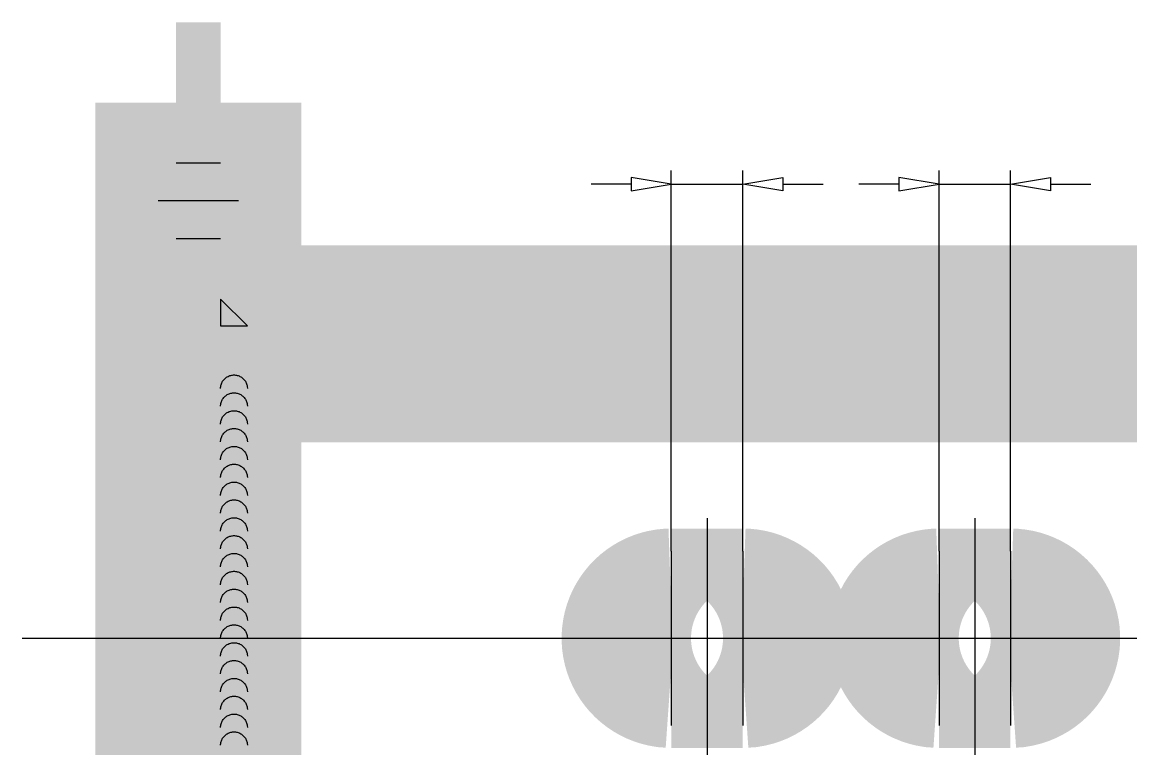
# Model space of a CAD drawing. Extents: x 0.2 to 49.5, y 17.6 to 52.5.
# Drawn here: x 15.58 to 25.3, y 30.12 to 36.49 of the extents above; entities that cross this region are included whole.
import ezdxf

# ---------------------------------------------------------------- set-up
doc = ezdxf.new("R2010")
doc.units = 0
doc.linetypes.add('1', pattern=[50.799999713897705, 31.75, -6.349999904632568, 6.349999904632568, -6.349999904632568])
doc.linetypes.add('2', pattern=[15, 12, -3])
doc.layers.get('0').update_dxf_attribs({"linetype": 'CONTINUOUS'})

msp = doc.modelspace()

# ---------------------------------------------------------------- linework, layer by layer
at = {"color": 7, "const_width": 1.415000081062317}
for points in [[(16.92825645254493, 35.78419937082754), (16.92825645254294, 26.392158552826686)], [(16.92825645254493, 35.78419937082754), (17.319591486627075, 35.78419937082754)], [(17.319591486626678, 35.78419937082754), (17.31959148662679, 26.392158552826686)], [(16.92825645254493, 35.392864336744196), (17.319591486627075, 35.392864336744196)], [(17.31959148662662, 34.06232522086111), (17.554392507076614, 33.82752420041106)], [(17.319591486626678, 33.82752420041129), (46.27838400879307, 33.82752420041356)], [(17.319591486626678, 33.514456173145845), (46.27838400879307, 33.514456173145845)], [(21.272075330868233, 31.342546733984364), (21.25433153153108, 31.34192709977856), (21.23667417840585, 31.340071238791097), (21.219189296681236, 31.33698818261155), (21.2019620718321, 31.332692952788193), (21.18507642859612, 31.32720648618715), (21.168614640273802, 31.3205554857102), (21.152656894875975, 31.312772382973435), (21.13728094990853, 31.30389505840344), (21.12256170784991, 31.293966803915737), (21.10857087093575, 31.28303598703019), (21.095376633263697, 31.271155826946824), (21.083043232945897, 31.25838422660331), (21.07163079349658, 31.244783399468133), (21.06119488531465, 31.23041961762715), (21.05178637640114, 31.215362847907272), (21.04345109647386, 31.19968645331187), (21.036229631704032, 31.183466810483424), (21.030157212754148, 31.166782927168697), (21.025263360232316, 31.14971609700183), (21.0215719779938, 31.13234946098737), (21.01910101725548, 31.11476763429482), (21.017862513916327, 31.0970562689065), (21.017862513916327, 31.07930165475409), (21.01910101725548, 31.061590289365768), (21.0215719779938, 31.04400846267322), (21.025263360232316, 31.02664182665876), (21.030157212754148, 31.009574996491892), (21.036229631704032, 30.992891113177166), (21.04345109647386, 30.97667147034872), (21.05178637640114, 30.960995075753317), (21.06119488531465, 30.94593830603344), (21.07163079349658, 30.931574524192456), (21.083043232945897, 30.917973697057278), (21.095376633263697, 30.905202096713765), (21.10857087093575, 30.8933219366304), (21.12256170784991, 30.882391119744852), (21.13728094990853, 30.872462865257148), (21.152656894875975, 30.863585540687154), (21.168614640273802, 30.855802437950388), (21.18507642859612, 30.849151437473438), (21.2019620718321, 30.843664970872396), (21.219189296681236, 30.83936974104904), (21.23667417840585, 30.836286684869492), (21.272075330868233, 30.833811189676226)], [(21.89821138540151, 31.342546733983227), (21.272075330868233, 31.342546733984364)], [(21.89821138540094, 31.342546733984364), (21.915955184738152, 31.34192709977856), (21.933612537863382, 31.340071238791097), (21.95109741958794, 31.33698818261155), (21.968324644437132, 31.332692952788193), (21.985210287673056, 31.32720648618715), (22.001672075995373, 31.3205554857102), (22.0176298213932, 31.312772382973435), (22.033005766360645, 31.30389505840344), (22.047725008419263, 31.293966803915737), (22.061715845333424, 31.28303598703019), (22.074910083005534, 31.271155826946824), (22.087243483323277, 31.25838422660331), (22.098655922772593, 31.244783399468133), (22.109091830954583, 31.23041961762715), (22.118500339868092, 31.215362847907272), (22.126835619795315, 31.19968645331187), (22.134057084565143, 31.183466810483424), (22.140129503515027, 31.166782927168697), (22.14502335603686, 31.14971609700183), (22.148714738275373, 31.13234946098737), (22.151185699013695, 31.11476763429482), (22.152424202352904, 31.0970562689065), (22.152424202352904, 31.07930165475409), (22.151185699013695, 31.061590289365768), (22.148714738275373, 31.04400846267322), (22.14502335603686, 31.02664182665876), (22.140129503515027, 31.009574996491892), (22.134057084565143, 30.992891113177166), (22.126835619795315, 30.97667147034872), (22.118500339868092, 30.960995075753317), (22.109091830954583, 30.94593830603344), (22.098655922772593, 30.931574524192456), (22.087243483323277, 30.917973697057278), (22.074910083005534, 30.905202096713765), (22.061715845333424, 30.8933219366304), (22.047725008419263, 30.882391119744852), (22.033005766360645, 30.872462865257148), (22.0176298213932, 30.863585540687154), (22.001672075995373, 30.855802437950388), (21.985210287673056, 30.849151437473438), (21.968324644437132, 30.843664970872396), (21.95109741958794, 30.83936974104904), (21.933612537863382, 30.836286684869492), (21.89821138540094, 30.833811189676226)], [(23.620085535368162, 31.342546733984364), (23.602341736031008, 31.34192709977856), (23.584684382905778, 31.340071238791097), (23.567199501181165, 31.33698818261155), (23.549972276332028, 31.332692952788193), (23.533086633096048, 31.32720648618715), (23.51662484477373, 31.3205554857102), (23.50066709937596, 31.312772382973435), (23.485291154408458, 31.30389505840344), (23.47057191234984, 31.293966803915737), (23.45658107543568, 31.28303598703019), (23.443386837763626, 31.271155826946824), (23.431053437445826, 31.25838422660331), (23.41964099799651, 31.244783399468133), (23.409205089814577, 31.23041961762715), (23.399796580901068, 31.215362847907272), (23.391461300973788, 31.19968645331187), (23.38423983620396, 31.183466810483424), (23.378167417254076, 31.166782927168697), (23.373273564732244, 31.14971609700183), (23.36958218249373, 31.13234946098737), (23.367111221755408, 31.11476763429482), (23.365872718416256, 31.0970562689065), (23.365872718416256, 31.07930165475409), (23.367111221755408, 31.061590289365768), (23.36958218249373, 31.04400846267322), (23.373273564732244, 31.02664182665876), (23.378167417254076, 31.009574996491892), (23.38423983620396, 30.992891113177166), (23.391461300973788, 30.97667147034872), (23.399796580901068, 30.960995075753317), (23.409205089814577, 30.94593830603344), (23.41964099799651, 30.931574524192456), (23.431053437445826, 30.917973697057278), (23.443386837763626, 30.905202096713765), (23.45658107543568, 30.8933219366304), (23.47057191234984, 30.882391119744852), (23.485291154408458, 30.872462865257148), (23.50066709937596, 30.863585540687154), (23.51662484477373, 30.855802437950388), (23.533086633096048, 30.849151437473438), (23.549972276332028, 30.843664970872396), (23.567199501181165, 30.83936974104904), (23.584684382905778, 30.836286684869492), (23.620085535368162, 30.833811189676226)], [(24.246221589901438, 31.342546733983227), (23.620085535368162, 31.342546733984364)], [(24.24622158990087, 31.342546733984364), (24.26396538923808, 31.34192709977856), (24.28162274236331, 31.340071238791097), (24.299107624087867, 31.33698818261155), (24.31633484893706, 31.332692952788193), (24.333220492172984, 31.32720648618715), (24.3496822804953, 31.3205554857102), (24.36564002589313, 31.312772382973435), (24.381015970860574, 31.30389505840344), (24.395735212919192, 31.293966803915737), (24.409726049833353, 31.28303598703019), (24.422920287505463, 31.271155826946824), (24.435253687823206, 31.25838422660331), (24.446666127272522, 31.244783399468133), (24.45710203545451, 31.23041961762715), (24.46651054436802, 31.215362847907272), (24.474845824295244, 31.19968645331187), (24.48206728906507, 31.183466810483424), (24.488139708014955, 31.166782927168697), (24.493033560536787, 31.14971609700183), (24.4967249427753, 31.13234946098737), (24.49919590351368, 31.11476763429482), (24.500434406852833, 31.0970562689065), (24.500434406852833, 31.07930165475409), (24.49919590351368, 31.061590289365768), (24.4967249427753, 31.04400846267322), (24.493033560536787, 31.02664182665876), (24.488139708014955, 31.009574996491892), (24.48206728906507, 30.992891113177166), (24.474845824295244, 30.97667147034872), (24.46651054436802, 30.960995075753317), (24.45710203545451, 30.94593830603344), (24.446666127272522, 30.931574524192456), (24.435253687823206, 30.917973697057278), (24.422920287505463, 30.905202096713765), (24.409726049833353, 30.8933219366304), (24.395735212919192, 30.882391119744852), (24.381015970860574, 30.872462865257148), (24.36564002589313, 30.863585540687154), (24.3496822804953, 30.855802437950388), (24.333220492172984, 30.849151437473438), (24.31633484893706, 30.843664970872396), (24.299107624087867, 30.83936974104904), (24.28162274236331, 30.836286684869492), (24.24622158990087, 30.833811189676226)], [(21.272075330868233, 30.833811189676226), (21.89821138540151, 30.833811189676226)], [(23.620085535368162, 30.833811189676226), (24.246221589901438, 30.833811189676226)]]:
    msp.add_lwpolyline(points, dxfattribs=at)
at = {"color": 5, "const_width": 7.8267007098e-08}
for points in [[(21.515627999860385, 35.38041558060604), (21.500876832834024, 35.38791663892903), (21.488912581340514, 35.39728622812095), (21.4797351590679, 35.40852443257381), (21.4732484776805, 35.42149777198688), (21.469356509075226, 35.43607270742041), (21.468059174713687, 35.452249313412494), (21.470821988001603, 35.47651423880552), (21.479110521674272, 35.49805633070446), (21.4929246969495, 35.5168756482783), (21.511327560827965, 35.531423928063305), (21.533382228150344, 35.54015287303855), (21.55908860828987, 35.54306252746187), (21.584963135107728, 35.54008615075759), (21.607234031028327, 35.53115697141243), (21.625901185427665, 35.51627503178315), (21.639955574408532, 35.497122053564), (21.648388271683928, 35.475379718241356), (21.651199151528488, 35.451048080422424), (21.6499137938996, 35.43541872461037), (21.646057879026785, 35.42120411039696), (21.63963127814054, 35.40840430927483), (21.63058595675477, 35.39723286612548), (21.618873976375653, 35.38790326246385), (21.604495214111637, 35.38041558060604), (21.62240556272019, 35.37192689331482), (21.637216805535218, 35.36055519081128), (21.648928821237405, 35.346300563688146), (21.657397475186713, 35.329590107054855), (21.66247873429421, 35.31085083809489), (21.664172467477556, 35.29008285975283), (21.660977148249856, 35.261573630986504), (21.651391352935434, 35.23626761536275), (21.63541495045706, 35.21416493478023), (21.614225164440086, 35.19708077282144), (21.58899931146675, 35.18683020483513), (21.559737274087297, 35.18341337023435), (21.530475209505767, 35.18684360052953), (21.50524934894264, 35.19713411591283), (21.48405959771759, 35.21428505807921), (21.468083175919958, 35.23656129612391), (21.45849736276557, 35.26222759853704), (21.455302080697095, 35.2912840927429), (21.45704384701611, 35.312946360491196), (21.46226923515445, 35.332126011700666), (21.470978170802255, 35.34882315296727), (21.482906391029474, 35.36263736040064), (21.497789694723963, 35.37316813873599), (21.515627999860385, 35.38041558060604)], [(21.50784401029091, 35.45369079300053), (21.509453636483954, 35.43804808994969), (21.514282622787277, 35.424434092529964), (21.522330879767424, 35.412848871338156), (21.532949751671197, 35.40403985269381), (21.545490655840638, 35.39875440090486), (21.55995349601983, 35.39699259586905), (21.57404392775652, 35.39874108163258), (21.586332576740688, 35.40398643865933), (21.596819335508485, 35.412728748038944), (21.604807500748848, 35.42400701390875), (21.60960045887589, 35.436860182278), (21.611198094018732, 35.45128832702039), (21.609552369908045, 35.466303758705635), (21.60461534141831, 35.479637424160046), (21.596386891643533, 35.49128938558965), (21.585707897203974, 35.50029864896851), (21.5734193207295, 35.50570417976542), (21.559521052154878, 35.50750603095571), (21.54551464575519, 35.50574423737089), (21.53319002861309, 35.500458794968836), (21.522547101699956, 35.49164975548683), (21.514378690567128, 35.480384875878826), (21.509477690279823, 35.46773186873929), (21.50784401029091, 35.45369079300053)], [(23.863638204360313, 35.38041558060604), (23.848887037333952, 35.38791663892903), (23.836922785840443, 35.39728622812095), (23.82774536356783, 35.40852443257381), (23.821258682180428, 35.42149777198688), (23.817366713575154, 35.43607270742041), (23.816069379213616, 35.452249313412494), (23.81883219250153, 35.47651423880552), (23.8271207261742, 35.49805633070446), (23.84093490144943, 35.5168756482783), (23.859337765327894, 35.531423928063305), (23.881392432650273, 35.54015287303855), (23.907098812789798, 35.54306252746187), (23.932973339607656, 35.54008615075759), (23.955244235528255, 35.53115697141243), (23.973911389927594, 35.51627503178315), (23.98796577890846, 35.497122053564), (23.996398476183856, 35.475379718241356), (23.999209356028416, 35.451048080422424), (23.99792399839953, 35.43541872461037), (23.994068083526713, 35.42120411039696), (23.98764148264047, 35.40840430927483), (23.9785961612547, 35.39723286612548), (23.96688418087558, 35.38790326246385), (23.952505418611565, 35.38041558060604), (23.970415767220118, 35.37192689331482), (23.985227010035146, 35.36055519081128), (23.996939025737333, 35.346300563688146), (24.00540767968664, 35.329590107054855), (24.01048893879414, 35.31085083809489), (24.012182671977484, 35.29008285975283), (24.008987352749784, 35.261573630986504), (23.999401557435363, 35.23626761536275), (23.98342515495699, 35.21416493478023), (23.962235368940014, 35.19708077282144), (23.93700951596668, 35.18683020483513), (23.907747478587225, 35.18341337023435), (23.878485414005695, 35.18684360052953), (23.85325955344257, 35.19713411591283), (23.832069802217518, 35.21428505807921), (23.816093380419886, 35.23656129612391), (23.8065075672655, 35.26222759853704), (23.803312285197023, 35.2912840927429), (23.805054051516038, 35.312946360491196), (23.81027943965438, 35.332126011700666), (23.818988375302183, 35.34882315296727), (23.830916595529402, 35.36263736040064), (23.84579989922389, 35.37316813873599), (23.863638204360313, 35.38041558060604)], [(23.85585421479084, 35.45369079300053), (23.85746384098394, 35.43804808994969), (23.862292827287206, 35.424434092529964), (23.870341084267352, 35.412848871338156), (23.880959956171125, 35.40403985269381), (23.893500860340566, 35.39875440090486), (23.90796370051976, 35.39699259586905), (23.92205413225645, 35.39874108163258), (23.934342781240616, 35.40398643865933), (23.944829540008413, 35.412728748038944), (23.952817705248776, 35.42400701390875), (23.957610663375817, 35.436860182278), (23.95920829851866, 35.45128832702039), (23.957562574407973, 35.466303758705635), (23.952625545918238, 35.479637424160046), (23.94439709614346, 35.49128938558965), (23.933718101703903, 35.50029864896851), (23.921429525229428, 35.50570417976542), (23.907531256654806, 35.50750603095571), (23.89352485025512, 35.50574423737089), (23.88120023311302, 35.500458794968836), (23.870557306199885, 35.49164975548683), (23.862388895067056, 35.480384875878826), (23.85748789477975, 35.46773186873929), (23.85585421479084, 35.45369079300053)], [(21.41270635999757, 35.396512102673114), (21.20340352935216, 35.396512102673114), (21.20340352935216, 35.436873531139554), (21.41270635999757, 35.436873531139554), (21.41270635999757, 35.396512102673114)], [(21.91758457234988, 35.396512102673114), (21.70828174170441, 35.396512102673114), (21.70828174170441, 35.436873531139554), (21.91758457234988, 35.436873531139554), (21.91758457234988, 35.396512102673114)], [(23.7607165644975, 35.396512102673114), (23.551413733852087, 35.396512102673114), (23.551413733852087, 35.436873531139554), (23.7607165644975, 35.436873531139554), (23.7607165644975, 35.396512102673114)], [(24.26559477684981, 35.396512102673114), (24.056291946204396, 35.396512102673114), (24.056291946204396, 35.436873531139554), (24.26559477684981, 35.436873531139554), (24.26559477684981, 35.396512102673114)], [(21.20340352935216, 35.289602366556664), (21.20340352935216, 35.329963795023104), (21.41270635999757, 35.329963795023104), (21.41270635999757, 35.289602366556664), (21.20340352935216, 35.289602366556664)], [(21.495303138206793, 35.2910438461447), (21.496180013335334, 35.27884469144669), (21.498810741928196, 35.266912404746336), (21.503195238742478, 35.255247103040574), (21.509309488779593, 35.24458286024105), (21.517129545074454, 35.235653652830706), (21.52665531841717, 35.22845960736208), (21.537298214563464, 35.22318756817231), (21.548469713479278, 35.2200242771346), (21.56016971795225, 35.21896986674051), (21.57768366351587, 35.22118551391645), (21.593035456906705, 35.2278322923562), (21.606224989571615, 35.23891033437576), (21.61631531161123, 35.25340525007937), (21.622369565417785, 35.270302553134115), (21.624387631900333, 35.289602366556664), (21.622309462777082, 35.309222538412314), (21.616075103856645, 35.32644017536177), (21.60568443474034, 35.3412553851299), (21.592170529769135, 35.352600392076056), (21.576566550887776, 35.359407347054), (21.558872386357393, 35.36167634596109), (21.541610638779957, 35.35943407163336), (21.5264390991436, 35.35270713543741), (21.513357669569245, 35.34149563172787), (21.503327348201992, 35.32692070076814), (21.497309200229893, 35.3101034043425), (21.495303138206793, 35.2910438461447)], [(21.70828174170441, 35.289602366556664), (21.70828174170441, 35.329963795023104), (21.91758457234988, 35.329963795023104), (21.91758457234988, 35.289602366556664), (21.70828174170441, 35.289602366556664)], [(23.551413733852087, 35.289602366556664), (23.551413733852087, 35.329963795023104), (23.7607165644975, 35.329963795023104), (23.7607165644975, 35.289602366556664), (23.551413733852087, 35.289602366556664)], [(23.843313342706722, 35.2910438461447), (23.844190217835262, 35.27884469144669), (23.846820946428124, 35.266912404746336), (23.851205443242407, 35.255247103040574), (23.85731969327952, 35.24458286024105), (23.865139749574382, 35.235653652830706), (23.8746655229171, 35.22845960736208), (23.885308419063392, 35.22318756817231), (23.896479917979207, 35.2200242771346), (23.908179922452177, 35.21896986674051), (23.9256938680158, 35.22118551391645), (23.941045661406633, 35.2278322923562), (23.954235194071543, 35.23891033437576), (23.96432551611116, 35.25340525007937), (23.970379769917713, 35.270302553134115), (23.972397836400262, 35.289602366556664), (23.97031966727701, 35.309222538412314), (23.964085308356573, 35.32644017536177), (23.953694639240325, 35.3412553851299), (23.940180734269063, 35.352600392076056), (23.924576755387704, 35.359407347054), (23.90688259085732, 35.36167634596109), (23.889620843279886, 35.35943407163336), (23.87444930364353, 35.35270713543741), (23.86136787406923, 35.34149563172787), (23.85133755270192, 35.32692070076814), (23.84531940472982, 35.3101034043425), (23.843313342706722, 35.2910438461447)], [(24.056291946204396, 35.289602366556664), (24.056291946204396, 35.329963795023104), (24.26559477684981, 35.329963795023104), (24.26559477684981, 35.289602366556664), (24.056291946204396, 35.289602366556664)]]:
    msp.add_lwpolyline(points, dxfattribs=at)
at = {"color": 8, "linetype": '2'}
for points in [[(17.319591486627075, 35.25589707480958), (16.92825645254436, 35.25589707480958)], [(17.319591486627075, 34.59062751686815), (16.92825645254436, 34.59062751686929)], [(17.31959148662662, 33.27965515269784), (17.319877465185357, 33.287844598231686), (17.320734019998838, 33.295994145693385), (17.322156971157938, 33.304064091194505), (17.324139386357956, 33.31201511804784), (17.32667159955912, 33.31980849328443), (17.329741294957785, 33.32740624317648), (17.333333497656326, 33.33477135500152), (17.337430713615447, 33.34186794498646), (17.342012985635165, 33.34866144024477), (17.347057986656296, 33.355118746718745), (17.352541141052484, 33.36120839846376), (17.358435717931684, 33.36690073491877), (17.36471302706957, 33.37216801753539), (17.37134246556002, 33.376984588389405), (17.378291741739076, 33.38132697281253), (17.385527001142066, 33.38517402867501), (17.393012989780914, 33.38850701169736), (17.40071324308019, 33.39130966875041), (17.40859024215706, 33.39356836847901), (17.416605612086983, 33.39527208264053), (17.424720301509126, 33.39641252605816), (17.43289477826835, 33.39698414729014), (17.44108921543483, 33.39698414729014), (17.44926369219405, 33.39641252605816), (17.45737838161625, 33.39527208264053), (17.465393751546117, 33.39356836847901), (17.473270750622987, 33.39130966875041), (17.48097100392232, 33.38850701169736), (17.48845699256117, 33.38517402867501), (17.4956922519641, 33.38132697281253), (17.502641528143215, 33.376984588389405), (17.509270966633665, 33.37216801753539), (17.515548275771494, 33.36690073491877), (17.521442852650694, 33.36120839846376), (17.52692600704688, 33.355118746718745), (17.531971008068012, 33.34866144024477), (17.53655328008773, 33.34186794498646), (17.54065049604685, 33.33477135500152), (17.544242698745393, 33.32740624317648), (17.547312394144058, 33.31980849328443), (17.54984460734522, 33.31201511804784), (17.55182702254524, 33.304064091194505), (17.55324997370434, 33.295994145693385), (17.554392507076614, 33.27965515269784)], [(17.31959148662662, 33.123121139064324), (17.319877465185357, 33.131310584598396), (17.320734019998838, 33.139460132060094), (17.322156971157938, 33.147530077561214), (17.324139386357956, 33.15548110441455), (17.32667159955912, 33.163274479651136), (17.329741294957785, 33.170872229542965), (17.333333497656326, 33.17823734136823), (17.337430713615447, 33.18533393135317), (17.342012985635165, 33.19212742661125), (17.347057986656296, 33.198584733085454), (17.352541141052484, 33.20467438483047), (17.358435717931684, 33.21036672128548), (17.36471302706957, 33.215634003902096), (17.37134246556002, 33.220450574756114), (17.378291741739076, 33.22479295917924), (17.385527001142066, 33.22864001504172), (17.393012989780914, 33.231972998064066), (17.40071324308019, 33.23477565511712), (17.40859024215706, 33.23703435484549), (17.416605612086983, 33.23873806900724), (17.424720301509126, 33.239878512424866), (17.43289477826835, 33.24045013365685), (17.44108921543483, 33.24045013365685), (17.44926369219405, 33.239878512424866), (17.45737838161625, 33.23873806900724), (17.465393751546117, 33.23703435484549), (17.473270750622987, 33.23477565511712), (17.48097100392232, 33.231972998064066), (17.48845699256117, 33.22864001504172), (17.4956922519641, 33.22479295917924), (17.502641528143215, 33.220450574756114), (17.509270966633665, 33.215634003902096), (17.515548275771494, 33.21036672128548), (17.521442852650694, 33.20467438483047), (17.52692600704688, 33.198584733085454), (17.531971008068012, 33.19212742661125), (17.53655328008773, 33.18533393135317), (17.54065049604685, 33.17823734136823), (17.544242698745393, 33.170872229542965), (17.547312394144058, 33.163274479651136), (17.54984460734522, 33.15548110441455), (17.55182702254524, 33.147530077561214), (17.55324997370434, 33.139460132060094), (17.554392507076614, 33.123121139064324)], [(17.31959148662662, 32.96658712543103), (17.319877465185357, 32.974776570965105), (17.320734019998838, 32.9829261184268), (17.322156971157938, 32.990996063927696), (17.324139386357956, 32.99894709078126), (17.32667159955912, 33.006740466017845), (17.329741294957785, 33.014338215909675), (17.333333497656326, 33.02170332773471), (17.337430713615447, 33.02879991771988), (17.342012985635165, 33.03559341297796), (17.347057986656296, 33.04205071945216), (17.352541141052484, 33.04814037119695), (17.358435717931684, 33.05383270765219), (17.36471302706957, 33.059099990268805), (17.37134246556002, 33.063916561122824), (17.378291741739076, 33.06825894554572), (17.385527001142066, 33.07210600140843), (17.393012989780914, 33.075438984430775), (17.40071324308019, 33.07824164148383), (17.40859024215706, 33.0805003412122), (17.416605612086983, 33.08220405537395), (17.424720301509126, 33.083344498791575), (17.43289477826835, 33.08391612002356), (17.44108921543483, 33.08391612002356), (17.44926369219405, 33.083344498791575), (17.45737838161625, 33.08220405537395), (17.465393751546117, 33.0805003412122), (17.473270750622987, 33.07824164148383), (17.48097100392232, 33.075438984430775), (17.48845699256117, 33.07210600140843), (17.4956922519641, 33.06825894554572), (17.502641528143215, 33.063916561122824), (17.509270966633665, 33.059099990268805), (17.515548275771494, 33.05383270765219), (17.521442852650694, 33.04814037119695), (17.52692600704688, 33.04205071945216), (17.531971008068012, 33.03559341297796), (17.53655328008773, 33.02879991771988), (17.54065049604685, 33.02170332773471), (17.544242698745393, 33.014338215909675), (17.547312394144058, 33.006740466017845), (17.54984460734522, 32.99894709078126), (17.55182702254524, 32.990996063927696), (17.55324997370434, 32.9829261184268), (17.554392507076614, 32.96658712543103)], [(17.31959148662662, 32.81005311179774), (17.319877465185357, 32.81824255733159), (17.320734019998838, 32.826392104793285), (17.322156971157938, 32.834462050294405), (17.324139386357956, 32.84241307714797), (17.32667159955912, 32.850206452384555), (17.329741294957785, 32.857804202276384), (17.333333497656326, 32.86516931410142), (17.337430713615447, 32.87226590408659), (17.342012985635165, 32.87905939934467), (17.347057986656296, 32.88551670581887), (17.352541141052484, 32.89160635756366), (17.358435717931684, 32.8972986940189), (17.36471302706957, 32.902565976635515), (17.37134246556002, 32.907382547489306), (17.378291741739076, 32.91172493191243), (17.385527001142066, 32.91557198777514), (17.393012989780914, 32.91890497079726), (17.40071324308019, 32.92170762785031), (17.40859024215706, 32.92396632757891), (17.416605612086983, 32.92567004174043), (17.424720301509126, 32.926810485158285), (17.43289477826835, 32.92738210639027), (17.44108921543483, 32.92738210639027), (17.44926369219405, 32.926810485158285), (17.45737838161625, 32.92567004174043), (17.465393751546117, 32.92396632757891), (17.473270750622987, 32.92170762785031), (17.48097100392232, 32.91890497079726), (17.48845699256117, 32.91557198777514), (17.4956922519641, 32.91172493191243), (17.502641528143215, 32.907382547489306), (17.509270966633665, 32.902565976635515), (17.515548275771494, 32.8972986940189), (17.521442852650694, 32.89160635756366), (17.52692600704688, 32.88551670581887), (17.531971008068012, 32.87905939934467), (17.53655328008773, 32.87226590408659), (17.54065049604685, 32.86516931410142), (17.544242698745393, 32.857804202276384), (17.547312394144058, 32.850206452384555), (17.54984460734522, 32.84241307714797), (17.55182702254524, 32.834462050294405), (17.55324997370434, 32.826392104793285), (17.554392507076614, 32.81005311179774)], [(17.31959148662662, 32.65351909816445), (17.319877465185357, 32.661708543698296), (17.320734019998838, 32.669858091159995), (17.322156971157938, 32.677928036661115), (17.324139386357956, 32.685879063514676), (17.32667159955912, 32.693672438751264), (17.329741294957785, 32.70127018864309), (17.333333497656326, 32.70863530046813), (17.337430713615447, 32.71573189045307), (17.342012985635165, 32.72252538571138), (17.347057986656296, 32.72898269218558), (17.352541141052484, 32.73507234393037), (17.358435717931684, 32.74076468038538), (17.36471302706957, 32.746031963002224), (17.37134246556002, 32.750848533856015), (17.378291741739076, 32.75519091827914), (17.385527001142066, 32.75903797414185), (17.393012989780914, 32.76237095716397), (17.40071324308019, 32.76517361421702), (17.40859024215706, 32.76743231394562), (17.416605612086983, 32.76913602810714), (17.424720301509126, 32.770276471524994), (17.43289477826835, 32.77084809275698), (17.44108921543483, 32.77084809275698), (17.44926369219405, 32.770276471524994), (17.45737838161625, 32.76913602810714), (17.465393751546117, 32.76743231394562), (17.473270750622987, 32.76517361421702), (17.48097100392232, 32.76237095716397), (17.48845699256117, 32.75903797414185), (17.4956922519641, 32.75519091827914), (17.502641528143215, 32.750848533856015), (17.509270966633665, 32.746031963002224), (17.515548275771494, 32.74076468038538), (17.521442852650694, 32.73507234393037), (17.52692600704688, 32.72898269218558), (17.531971008068012, 32.72252538571138), (17.53655328008773, 32.71573189045307), (17.54065049604685, 32.70863530046813), (17.544242698745393, 32.70127018864309), (17.547312394144058, 32.693672438751264), (17.54984460734522, 32.685879063514676), (17.55182702254524, 32.677928036661115), (17.55324997370434, 32.669858091159995), (17.554392507076614, 32.65351909816445)], [(17.31959148662662, 32.49698508453116), (17.319877465185357, 32.505174530065005), (17.320734019998838, 32.513324077526704), (17.322156971157938, 32.521394023027824), (17.324139386357956, 32.52934504988116), (17.32667159955912, 32.537138425117746), (17.329741294957785, 32.5447361750098), (17.333333497656326, 32.55210128683484), (17.337430713615447, 32.55919787681978), (17.342012985635165, 32.56599137207809), (17.347057986656296, 32.57244867855229), (17.352541141052484, 32.57853833029708), (17.358435717931684, 32.58423066675209), (17.36471302706957, 32.589497949368706), (17.37134246556002, 32.594314520222724), (17.378291741739076, 32.59865690464585), (17.385527001142066, 32.60250396050856), (17.393012989780914, 32.605836943530676), (17.40071324308019, 32.60863960058373), (17.40859024215706, 32.61089830031233), (17.416605612086983, 32.61260201447385), (17.424720301509126, 32.613742457891476), (17.43289477826835, 32.61431407912346), (17.44108921543483, 32.61431407912346), (17.44926369219405, 32.613742457891476), (17.45737838161625, 32.61260201447385), (17.465393751546117, 32.61089830031233), (17.473270750622987, 32.60863960058373), (17.48097100392232, 32.605836943530676), (17.48845699256117, 32.60250396050856), (17.4956922519641, 32.59865690464585), (17.502641528143215, 32.594314520222724), (17.509270966633665, 32.589497949368706), (17.515548275771494, 32.58423066675209), (17.521442852650694, 32.57853833029708), (17.52692600704688, 32.57244867855229), (17.531971008068012, 32.56599137207809), (17.53655328008773, 32.55919787681978), (17.54065049604685, 32.55210128683484), (17.544242698745393, 32.5447361750098), (17.547312394144058, 32.537138425117746), (17.54984460734522, 32.52934504988116), (17.55182702254524, 32.521394023027824), (17.55324997370434, 32.513324077526704), (17.554392507076614, 32.49698508453116)], [(17.31959148662662, 32.34045107089787), (17.319877465185357, 32.348640516431715), (17.320734019998838, 32.35679006389341), (17.322156971157938, 32.36486000939453), (17.324139386357956, 32.37281103624787), (17.32667159955912, 32.380604411484455), (17.329741294957785, 32.38820216137651), (17.333333497656326, 32.39556727320155), (17.337430713615447, 32.40266386318649), (17.342012985635165, 32.4094573584448), (17.347057986656296, 32.41591466491877), (17.352541141052484, 32.42200431666379), (17.358435717931684, 32.4276966531188), (17.36471302706957, 32.432963935735415), (17.37134246556002, 32.437780506589434), (17.378291741739076, 32.44212289101256), (17.385527001142066, 32.44596994687504), (17.393012989780914, 32.449302929897385), (17.40071324308019, 32.45210558695044), (17.40859024215706, 32.45436428667904), (17.416605612086983, 32.45606800084056), (17.424720301509126, 32.457208444258185), (17.43289477826835, 32.45778006549017), (17.44108921543483, 32.45778006549017), (17.44926369219405, 32.457208444258185), (17.45737838161625, 32.45606800084056), (17.465393751546117, 32.45436428667904), (17.473270750622987, 32.45210558695044), (17.48097100392232, 32.449302929897385), (17.48845699256117, 32.44596994687504), (17.4956922519641, 32.44212289101256), (17.502641528143215, 32.437780506589434), (17.509270966633665, 32.432963935735415), (17.515548275771494, 32.4276966531188), (17.521442852650694, 32.42200431666379), (17.52692600704688, 32.41591466491877), (17.531971008068012, 32.4094573584448), (17.53655328008773, 32.40266386318649), (17.54065049604685, 32.39556727320155), (17.544242698745393, 32.38820216137651), (17.547312394144058, 32.380604411484455), (17.54984460734522, 32.37281103624787), (17.55182702254524, 32.36486000939453), (17.55324997370434, 32.35679006389341), (17.554392507076614, 32.34045107089787)], [(17.31959148662662, 32.18391705726435), (17.319877465185357, 32.192106502798424), (17.320734019998838, 32.20025605026012), (17.322156971157938, 32.20832599576124), (17.324139386357956, 32.21627702261458), (17.32667159955912, 32.224070397851165), (17.329741294957785, 32.231668147742994), (17.333333497656326, 32.23903325956826), (17.337430713615447, 32.2461298495532), (17.342012985635165, 32.25292334481128), (17.347057986656296, 32.25938065128548), (17.352541141052484, 32.2654703030305), (17.358435717931684, 32.27116263948551), (17.36471302706957, 32.276429922102125), (17.37134246556002, 32.28124649295614), (17.378291741739076, 32.28558887737927), (17.385527001142066, 32.28943593324175), (17.393012989780914, 32.292768916264095), (17.40071324308019, 32.29557157331715), (17.40859024215706, 32.29783027304552), (17.416605612086983, 32.29953398720727), (17.424720301509126, 32.300674430624895), (17.43289477826835, 32.30124605185688), (17.44108921543483, 32.30124605185688), (17.44926369219405, 32.300674430624895), (17.45737838161625, 32.29953398720727), (17.465393751546117, 32.29783027304552), (17.473270750622987, 32.29557157331715), (17.48097100392232, 32.292768916264095), (17.48845699256117, 32.28943593324175), (17.4956922519641, 32.28558887737927), (17.502641528143215, 32.28124649295614), (17.509270966633665, 32.276429922102125), (17.515548275771494, 32.27116263948551), (17.521442852650694, 32.2654703030305), (17.52692600704688, 32.25938065128548), (17.531971008068012, 32.25292334481128), (17.53655328008773, 32.2461298495532), (17.54065049604685, 32.23903325956826), (17.544242698745393, 32.231668147742994), (17.547312394144058, 32.224070397851165), (17.54984460734522, 32.21627702261458), (17.55182702254524, 32.20832599576124), (17.55324997370434, 32.20025605026012), (17.554392507076614, 32.18391705726435)], [(17.31959148662662, 32.02738304363106), (17.319877465185357, 32.03557248916513), (17.320734019998838, 32.04372203662683), (17.322156971157938, 32.051791982127725), (17.324139386357956, 32.059743008981286), (17.32667159955912, 32.067536384217874), (17.329741294957785, 32.0751341341097), (17.333333497656326, 32.08249924593474), (17.337430713615447, 32.08959583591991), (17.342012985635165, 32.09638933117799), (17.347057986656296, 32.10284663765219), (17.352541141052484, 32.10893628939698), (17.358435717931684, 32.11462862585222), (17.36471302706957, 32.119895908468834), (17.37134246556002, 32.12471247932285), (17.378291741739076, 32.12905486374575), (17.385527001142066, 32.13290191960846), (17.393012989780914, 32.136234902630804), (17.40071324308019, 32.13903755968386), (17.40859024215706, 32.14129625941223), (17.416605612086983, 32.14299997357398), (17.424720301509126, 32.144140416991604), (17.43289477826835, 32.14471203822359), (17.44108921543483, 32.14471203822359), (17.44926369219405, 32.144140416991604), (17.45737838161625, 32.14299997357398), (17.465393751546117, 32.14129625941223), (17.473270750622987, 32.13903755968386), (17.48097100392232, 32.136234902630804), (17.48845699256117, 32.13290191960846), (17.4956922519641, 32.12905486374575), (17.502641528143215, 32.12471247932285), (17.509270966633665, 32.119895908468834), (17.515548275771494, 32.11462862585222), (17.521442852650694, 32.10893628939698), (17.52692600704688, 32.10284663765219), (17.531971008068012, 32.09638933117799), (17.53655328008773, 32.08959583591991), (17.54065049604685, 32.08249924593474), (17.544242698745393, 32.0751341341097), (17.547312394144058, 32.067536384217874), (17.54984460734522, 32.059743008981286), (17.55182702254524, 32.051791982127725), (17.55324997370434, 32.04372203662683), (17.554392507076614, 32.02738304363106)], [(17.31959148662662, 31.87084902999777), (17.319877465185357, 31.879038475531615), (17.320734019998838, 31.887188022993314), (17.322156971157938, 31.895257968494434), (17.324139386357956, 31.903208995347995), (17.32667159955912, 31.911002370584583), (17.329741294957785, 31.918600120476412), (17.333333497656326, 31.92596523230145), (17.337430713615447, 31.933061822286618), (17.342012985635165, 31.939855317544698), (17.347057986656296, 31.9463126240189), (17.352541141052484, 31.95240227576369), (17.358435717931684, 31.95809461221893), (17.36471302706957, 31.963361894835543), (17.37134246556002, 31.968178465689334), (17.378291741739076, 31.97252085011246), (17.385527001142066, 31.976367905975167), (17.393012989780914, 31.979700888997286), (17.40071324308019, 31.98250354605034), (17.40859024215706, 31.98476224577894), (17.416605612086983, 31.98646595994046), (17.424720301509126, 31.987606403358313), (17.43289477826835, 31.988178024590297), (17.44108921543483, 31.988178024590297), (17.44926369219405, 31.987606403358313), (17.45737838161625, 31.98646595994046), (17.465393751546117, 31.98476224577894), (17.473270750622987, 31.98250354605034), (17.48097100392232, 31.979700888997286), (17.48845699256117, 31.976367905975167), (17.4956922519641, 31.97252085011246), (17.502641528143215, 31.968178465689334), (17.509270966633665, 31.963361894835543), (17.515548275771494, 31.95809461221893), (17.521442852650694, 31.95240227576369), (17.52692600704688, 31.9463126240189), (17.531971008068012, 31.939855317544698), (17.53655328008773, 31.933061822286618), (17.54065049604685, 31.92596523230145), (17.544242698745393, 31.918600120476412), (17.547312394144058, 31.911002370584583), (17.54984460734522, 31.903208995347995), (17.55182702254524, 31.895257968494434), (17.55324997370434, 31.887188022993314), (17.554392507076614, 31.87084902999777)], [(17.31959148662662, 31.71431501636448), (17.319877465185357, 31.722504461898325), (17.320734019998838, 31.730654009360023), (17.322156971157938, 31.738723954861143), (17.324139386357956, 31.746674981714705), (17.32667159955912, 31.754468356951293), (17.329741294957785, 31.762066106843122), (17.333333497656326, 31.76943121866816), (17.337430713615447, 31.7765278086531), (17.342012985635165, 31.783321303911407), (17.347057986656296, 31.78977861038561), (17.352541141052484, 31.795868262130398), (17.358435717931684, 31.80156059858541), (17.36471302706957, 31.806827881202253), (17.37134246556002, 31.811644452056044), (17.378291741739076, 31.81598683647917), (17.385527001142066, 31.819833892341876), (17.393012989780914, 31.823166875363995), (17.40071324308019, 31.825969532417048), (17.40859024215706, 31.828228232145648), (17.416605612086983, 31.82993194630717), (17.424720301509126, 31.831072389725023), (17.43289477826835, 31.831644010957007), (17.44108921543483, 31.831644010957007), (17.44926369219405, 31.831072389725023), (17.45737838161625, 31.82993194630717), (17.465393751546117, 31.828228232145648), (17.473270750622987, 31.825969532417048), (17.48097100392232, 31.823166875363995), (17.48845699256117, 31.819833892341876), (17.4956922519641, 31.81598683647917), (17.502641528143215, 31.811644452056044), (17.509270966633665, 31.806827881202253), (17.515548275771494, 31.80156059858541), (17.521442852650694, 31.795868262130398), (17.52692600704688, 31.78977861038561), (17.531971008068012, 31.783321303911407), (17.53655328008773, 31.7765278086531), (17.54065049604685, 31.76943121866816), (17.544242698745393, 31.762066106843122), (17.547312394144058, 31.754468356951293), (17.54984460734522, 31.746674981714705), (17.55182702254524, 31.738723954861143), (17.55324997370434, 31.730654009360023), (17.554392507076614, 31.71431501636448)], [(17.31959148662662, 31.55778100273119), (17.319877465185357, 31.565970448265034), (17.320734019998838, 31.574119995726733), (17.322156971157938, 31.582189941227853), (17.324139386357956, 31.590140968081187), (17.32667159955912, 31.597934343317775), (17.329741294957785, 31.60553209320983), (17.333333497656326, 31.61289720503487), (17.337430713615447, 31.61999379501981), (17.342012985635165, 31.626787290278116), (17.347057986656296, 31.63324459675232), (17.352541141052484, 31.639334248497107), (17.358435717931684, 31.64502658495212), (17.36471302706957, 31.650293867568735), (17.37134246556002, 31.655110438422753), (17.378291741739076, 31.65945282284588), (17.385527001142066, 31.663299878708585), (17.393012989780914, 31.666632861730704), (17.40071324308019, 31.669435518783757), (17.40859024215706, 31.671694218512357), (17.416605612086983, 31.67339793267388), (17.424720301509126, 31.674538376091505), (17.43289477826835, 31.67510999732349), (17.44108921543483, 31.67510999732349), (17.44926369219405, 31.674538376091505), (17.45737838161625, 31.67339793267388), (17.465393751546117, 31.671694218512357), (17.473270750622987, 31.669435518783757), (17.48097100392232, 31.666632861730704), (17.48845699256117, 31.663299878708585), (17.4956922519641, 31.65945282284588), (17.502641528143215, 31.655110438422753), (17.509270966633665, 31.650293867568735), (17.515548275771494, 31.64502658495212), (17.521442852650694, 31.639334248497107), (17.52692600704688, 31.63324459675232), (17.531971008068012, 31.626787290278116), (17.53655328008773, 31.61999379501981), (17.54065049604685, 31.61289720503487), (17.544242698745393, 31.60553209320983), (17.547312394144058, 31.597934343317775), (17.54984460734522, 31.590140968081187), (17.55182702254524, 31.582189941227853), (17.55324997370434, 31.574119995726733), (17.554392507076614, 31.55778100273119)], [(17.31959148662662, 31.4012469890979), (17.319877465185357, 31.409436434631743), (17.320734019998838, 31.417585982093442), (17.322156971157938, 31.425655927594562), (17.324139386357956, 31.433606954447896), (17.32667159955912, 31.441400329684484), (17.329741294957785, 31.448998079576313), (17.333333497656326, 31.45636319140158), (17.337430713615447, 31.46345978138652), (17.342012985635165, 31.470253276644826), (17.347057986656296, 31.476710583118802), (17.352541141052484, 31.482800234863817), (17.358435717931684, 31.48849257131883), (17.36471302706957, 31.493759853935444), (17.37134246556002, 31.498576424789462), (17.378291741739076, 31.502918809212588), (17.385527001142066, 31.506765865075067), (17.393012989780914, 31.510098848097414), (17.40071324308019, 31.512901505150467), (17.40859024215706, 31.515160204879066), (17.416605612086983, 31.51686391904059), (17.424720301509126, 31.518004362458214), (17.43289477826835, 31.518575983690198), (17.44108921543483, 31.518575983690198), (17.44926369219405, 31.518004362458214), (17.45737838161625, 31.51686391904059), (17.465393751546117, 31.515160204879066), (17.473270750622987, 31.512901505150467), (17.48097100392232, 31.510098848097414), (17.48845699256117, 31.506765865075067), (17.4956922519641, 31.502918809212588), (17.502641528143215, 31.498576424789462), (17.509270966633665, 31.493759853935444), (17.515548275771494, 31.48849257131883), (17.521442852650694, 31.482800234863817), (17.52692600704688, 31.476710583118802), (17.531971008068012, 31.470253276644826), (17.53655328008773, 31.46345978138652), (17.54065049604685, 31.45636319140158), (17.544242698745393, 31.448998079576313), (17.547312394144058, 31.441400329684484), (17.54984460734522, 31.433606954447896), (17.55182702254524, 31.425655927594562), (17.55324997370434, 31.417585982093442), (17.554392507076614, 31.4012469890979)], [(17.31959148662662, 31.24471297546438), (17.319877465185357, 31.252902420998453), (17.320734019998838, 31.26105196846015), (17.322156971157938, 31.26912191396127), (17.324139386357956, 31.277072940814605), (17.32667159955912, 31.284866316051193), (17.329741294957785, 31.292464065943022), (17.333333497656326, 31.299829177768288), (17.337430713615447, 31.306925767753228), (17.342012985635165, 31.313719263011308), (17.347057986656296, 31.32017656948551), (17.352541141052484, 31.326266221230526), (17.358435717931684, 31.33195855768554), (17.36471302706957, 31.337225840302153), (17.37134246556002, 31.34204241115617), (17.378291741739076, 31.346384795579297), (17.385527001142066, 31.350231851441777), (17.393012989780914, 31.353564834464123), (17.40071324308019, 31.356367491517176), (17.40859024215706, 31.35862619124555), (17.416605612086983, 31.360329905407298), (17.424720301509126, 31.361470348824923), (17.43289477826835, 31.362041970056907), (17.44108921543483, 31.362041970056907), (17.44926369219405, 31.361470348824923), (17.45737838161625, 31.360329905407298), (17.465393751546117, 31.35862619124555), (17.473270750622987, 31.356367491517176), (17.48097100392232, 31.353564834464123), (17.48845699256117, 31.350231851441777), (17.4956922519641, 31.346384795579297), (17.502641528143215, 31.34204241115617), (17.509270966633665, 31.337225840302153), (17.515548275771494, 31.33195855768554), (17.521442852650694, 31.326266221230526), (17.52692600704688, 31.32017656948551), (17.531971008068012, 31.313719263011308), (17.53655328008773, 31.306925767753228), (17.54065049604685, 31.299829177768288), (17.544242698745393, 31.292464065943022), (17.547312394144058, 31.284866316051193), (17.54984460734522, 31.277072940814605), (17.55182702254524, 31.26912191396127), (17.55324997370434, 31.26105196846015), (17.554392507076614, 31.24471297546438)], [(17.31959148662662, 31.08817896183109), (17.319877465185357, 31.096368407365162), (17.320734019998838, 31.10451795482686), (17.322156971157938, 31.112587900327753), (17.324139386357956, 31.120538927181315), (17.32667159955912, 31.128332302417903), (17.329741294957785, 31.13593005230973), (17.333333497656326, 31.14329516413477), (17.337430713615447, 31.150391754119937), (17.342012985635165, 31.157185249378017), (17.347057986656296, 31.16364255585222), (17.352541141052484, 31.169732207597008), (17.358435717931684, 31.175424544052248), (17.36471302706957, 31.180691826668863), (17.37134246556002, 31.18550839752288), (17.378291741739076, 31.18985078194578), (17.385527001142066, 31.193697837808486), (17.393012989780914, 31.197030820830832), (17.40071324308019, 31.199833477883885), (17.40859024215706, 31.202092177612258), (17.416605612086983, 31.203795891774007), (17.424720301509126, 31.204936335191633), (17.43289477826835, 31.205507956423617), (17.44108921543483, 31.205507956423617), (17.44926369219405, 31.204936335191633), (17.45737838161625, 31.203795891774007), (17.465393751546117, 31.202092177612258), (17.473270750622987, 31.199833477883885), (17.48097100392232, 31.197030820830832), (17.48845699256117, 31.193697837808486), (17.4956922519641, 31.18985078194578), (17.502641528143215, 31.18550839752288), (17.509270966633665, 31.180691826668863), (17.515548275771494, 31.175424544052248), (17.521442852650694, 31.169732207597008), (17.52692600704688, 31.16364255585222), (17.531971008068012, 31.157185249378017), (17.53655328008773, 31.150391754119937), (17.54065049604685, 31.14329516413477), (17.544242698745393, 31.13593005230973), (17.547312394144058, 31.128332302417903), (17.54984460734522, 31.120538927181315), (17.55182702254524, 31.112587900327753), (17.55324997370434, 31.10451795482686), (17.554392507076614, 31.08817896183109)], [(17.31959148662662, 30.9316449481978), (17.319877465185357, 30.939834393731644), (17.320734019998838, 30.947983941193343), (17.322156971157938, 30.956053886694463), (17.324139386357956, 30.964004913548024), (17.32667159955912, 30.971798288784612), (17.329741294957785, 30.97939603867644), (17.333333497656326, 30.98676115050148), (17.337430713615447, 30.993857740486646), (17.342012985635165, 31.000651235744726), (17.347057986656296, 31.00710854221893), (17.352541141052484, 31.013198193963717), (17.358435717931684, 31.018890530418957), (17.36471302706957, 31.024157813035572), (17.37134246556002, 31.028974383889363), (17.378291741739076, 31.03331676831249), (17.385527001142066, 31.037163824175195), (17.393012989780914, 31.040496807197314), (17.40071324308019, 31.043299464250367), (17.40859024215706, 31.045558163978967), (17.416605612086983, 31.04726187814049), (17.424720301509126, 31.048402321558342), (17.43289477826835, 31.048973942790326), (17.44108921543483, 31.048973942790326), (17.44926369219405, 31.048402321558342), (17.45737838161625, 31.04726187814049), (17.465393751546117, 31.045558163978967), (17.473270750622987, 31.043299464250367), (17.48097100392232, 31.040496807197314), (17.48845699256117, 31.037163824175195), (17.4956922519641, 31.03331676831249), (17.502641528143215, 31.028974383889363), (17.509270966633665, 31.024157813035572), (17.515548275771494, 31.018890530418957), (17.521442852650694, 31.013198193963717), (17.52692600704688, 31.00710854221893), (17.531971008068012, 31.000651235744726), (17.53655328008773, 30.993857740486646), (17.54065049604685, 30.98676115050148), (17.544242698745393, 30.97939603867644), (17.547312394144058, 30.971798288784612), (17.54984460734522, 30.964004913548024), (17.55182702254524, 30.956053886694463), (17.55324997370434, 30.947983941193343), (17.554392507076614, 30.9316449481978)], [(17.31959148662662, 30.77511093456451), (17.319877465185357, 30.783300380098353), (17.320734019998838, 30.791449927560052), (17.322156971157938, 30.799519873061172), (17.324139386357956, 30.807470899914733), (17.32667159955912, 30.81526427515132), (17.329741294957785, 30.82286202504315), (17.333333497656326, 30.83022713686819), (17.337430713615447, 30.83732372685313), (17.342012985635165, 30.844117222111436), (17.347057986656296, 30.85057452858564), (17.352541141052484, 30.856664180330426), (17.358435717931684, 30.86235651678544), (17.36471302706957, 30.86762379940228), (17.37134246556002, 30.872440370256072), (17.378291741739076, 30.876782754679198), (17.385527001142066, 30.880629810541905), (17.393012989780914, 30.883962793564024), (17.40071324308019, 30.886765450617077), (17.40859024215706, 30.889024150345676), (17.416605612086983, 30.8907278645072), (17.424720301509126, 30.89186830792505), (17.43289477826835, 30.892439929157035), (17.44108921543483, 30.892439929157035), (17.44926369219405, 30.89186830792505), (17.45737838161625, 30.8907278645072), (17.465393751546117, 30.889024150345676), (17.473270750622987, 30.886765450617077), (17.48097100392232, 30.883962793564024), (17.48845699256117, 30.880629810541905), (17.4956922519641, 30.876782754679198), (17.502641528143215, 30.872440370256072), (17.509270966633665, 30.86762379940228), (17.515548275771494, 30.86235651678544), (17.521442852650694, 30.856664180330426), (17.52692600704688, 30.85057452858564), (17.531971008068012, 30.844117222111436), (17.53655328008773, 30.83732372685313), (17.54065049604685, 30.83022713686819), (17.544242698745393, 30.82286202504315), (17.547312394144058, 30.81526427515132), (17.54984460734522, 30.807470899914733), (17.55182702254524, 30.799519873061172), (17.55324997370434, 30.791449927560052), (17.554392507076614, 30.77511093456451)], [(17.31959148662662, 30.61857692093122), (17.319877465185357, 30.626766366465063), (17.320734019998838, 30.63491591392676), (17.322156971157938, 30.64298585942788), (17.324139386357956, 30.650936886281215), (17.32667159955912, 30.658730261517803), (17.329741294957785, 30.66632801140986), (17.333333497656326, 30.673693123234898), (17.337430713615447, 30.680789713219838), (17.342012985635165, 30.687583208478145), (17.347057986656296, 30.69404051495235), (17.352541141052484, 30.700130166697136), (17.358435717931684, 30.70582250315215), (17.36471302706957, 30.711089785768763), (17.37134246556002, 30.71590635662278), (17.378291741739076, 30.720248741045907), (17.385527001142066, 30.724095796908614), (17.393012989780914, 30.727428779930733), (17.40071324308019, 30.730231436983786), (17.40859024215706, 30.732490136712386), (17.416605612086983, 30.734193850873908), (17.424720301509126, 30.735334294291533), (17.43289477826835, 30.735905915523517), (17.44108921543483, 30.735905915523517), (17.44926369219405, 30.735334294291533), (17.45737838161625, 30.734193850873908), (17.465393751546117, 30.732490136712386), (17.473270750622987, 30.730231436983786), (17.48097100392232, 30.727428779930733), (17.48845699256117, 30.724095796908614), (17.4956922519641, 30.720248741045907), (17.502641528143215, 30.71590635662278), (17.509270966633665, 30.711089785768763), (17.515548275771494, 30.70582250315215), (17.521442852650694, 30.700130166697136), (17.52692600704688, 30.69404051495235), (17.531971008068012, 30.687583208478145), (17.53655328008773, 30.680789713219838), (17.54065049604685, 30.673693123234898), (17.544242698745393, 30.66632801140986), (17.547312394144058, 30.658730261517803), (17.54984460734522, 30.650936886281215), (17.55182702254524, 30.64298585942788), (17.55324997370434, 30.63491591392676), (17.554392507076614, 30.61857692093122)], [(17.31959148662662, 30.462042907297928), (17.319877465185357, 30.470232352831772), (17.320734019998838, 30.47838190029347), (17.322156971157938, 30.48645184579459), (17.324139386357956, 30.494402872647925), (17.32667159955912, 30.502196247884513), (17.329741294957785, 30.50979399777634), (17.333333497656326, 30.517159109601607), (17.337430713615447, 30.524255699586547), (17.342012985635165, 30.531049194844854), (17.347057986656296, 30.53750650131883), (17.352541141052484, 30.543596153063845), (17.358435717931684, 30.549288489518858), (17.36471302706957, 30.554555772135473), (17.37134246556002, 30.55937234298949), (17.378291741739076, 30.563714727412616), (17.385527001142066, 30.567561783275096), (17.393012989780914, 30.570894766297442), (17.40071324308019, 30.573697423350495), (17.40859024215706, 30.575956123079095), (17.416605612086983, 30.577659837240617), (17.424720301509126, 30.578800280658243), (17.43289477826835, 30.579371901890227), (17.44108921543483, 30.579371901890227), (17.44926369219405, 30.578800280658243), (17.45737838161625, 30.577659837240617), (17.465393751546117, 30.575956123079095), (17.473270750622987, 30.573697423350495), (17.48097100392232, 30.570894766297442), (17.48845699256117, 30.567561783275096), (17.4956922519641, 30.563714727412616), (17.502641528143215, 30.55937234298949), (17.509270966633665, 30.554555772135473), (17.515548275771494, 30.549288489518858), (17.521442852650694, 30.543596153063845), (17.52692600704688, 30.53750650131883), (17.531971008068012, 30.531049194844854), (17.53655328008773, 30.524255699586547), (17.54065049604685, 30.517159109601607), (17.544242698745393, 30.50979399777634), (17.547312394144058, 30.502196247884513), (17.54984460734522, 30.494402872647925), (17.55182702254524, 30.48645184579459), (17.55324997370434, 30.47838190029347), (17.554392507076614, 30.462042907297928)], [(17.31959148662662, 30.30550889366441), (17.319877465185357, 30.31369833919848), (17.320734019998838, 30.32184788666018), (17.322156971157938, 30.3299178321613), (17.324139386357956, 30.337868859014634), (17.32667159955912, 30.345662234251222), (17.329741294957785, 30.35325998414305), (17.333333497656326, 30.360625095968317), (17.337430713615447, 30.367721685953256), (17.342012985635165, 30.374515181211336), (17.347057986656296, 30.38097248768554), (17.352541141052484, 30.387062139430554), (17.358435717931684, 30.392754475885567), (17.36471302706957, 30.398021758502182), (17.37134246556002, 30.4028383293562), (17.378291741739076, 30.407180713779326), (17.385527001142066, 30.411027769641805), (17.393012989780914, 30.41436075266415), (17.40071324308019, 30.417163409717205), (17.40859024215706, 30.419422109445577), (17.416605612086983, 30.421125823607326), (17.424720301509126, 30.422266267024952), (17.43289477826835, 30.422837888256936), (17.44108921543483, 30.422837888256936), (17.44926369219405, 30.422266267024952), (17.45737838161625, 30.421125823607326), (17.465393751546117, 30.419422109445577), (17.473270750622987, 30.417163409717205), (17.48097100392232, 30.41436075266415), (17.48845699256117, 30.411027769641805), (17.4956922519641, 30.407180713779326), (17.502641528143215, 30.4028383293562), (17.509270966633665, 30.398021758502182), (17.515548275771494, 30.392754475885567), (17.521442852650694, 30.387062139430554), (17.52692600704688, 30.38097248768554), (17.531971008068012, 30.374515181211336), (17.53655328008773, 30.367721685953256), (17.54065049604685, 30.360625095968317), (17.544242698745393, 30.35325998414305), (17.547312394144058, 30.345662234251222), (17.54984460734522, 30.337868859014634), (17.55182702254524, 30.3299178321613), (17.55324997370434, 30.32184788666018), (17.554392507076614, 30.30550889366441)], [(17.31959148662662, 30.14897488003112), (17.319877465185357, 30.15716432556519), (17.320734019998838, 30.16531387302689), (17.322156971157938, 30.173383818527782), (17.324139386357956, 30.181334845381343), (17.32667159955912, 30.18912822061793), (17.329741294957785, 30.19672597050976), (17.333333497656326, 30.2040910823348), (17.337430713615447, 30.211187672319966), (17.342012985635165, 30.217981167578046), (17.347057986656296, 30.22443847405225), (17.352541141052484, 30.230528125797036), (17.358435717931684, 30.236220462252277), (17.36471302706957, 30.24148774486889), (17.37134246556002, 30.24630431572291), (17.378291741739076, 30.250646700145808), (17.385527001142066, 30.254493756008515), (17.393012989780914, 30.25782673903086), (17.40071324308019, 30.260629396083914), (17.40859024215706, 30.262888095812286), (17.416605612086983, 30.264591809974036), (17.424720301509126, 30.26573225339166), (17.43289477826835, 30.266303874623645), (17.44108921543483, 30.266303874623645), (17.44926369219405, 30.26573225339166), (17.45737838161625, 30.264591809974036), (17.465393751546117, 30.262888095812286), (17.473270750622987, 30.260629396083914), (17.48097100392232, 30.25782673903086), (17.48845699256117, 30.254493756008515), (17.4956922519641, 30.250646700145808), (17.502641528143215, 30.24630431572291), (17.509270966633665, 30.24148774486889), (17.515548275771494, 30.236220462252277), (17.521442852650694, 30.230528125797036), (17.52692600704688, 30.22443847405225), (17.531971008068012, 30.217981167578046), (17.53655328008773, 30.211187672319966), (17.54065049604685, 30.2040910823348), (17.544242698745393, 30.19672597050976), (17.547312394144058, 30.18912822061793), (17.54984460734522, 30.181334845381343), (17.55182702254524, 30.173383818527782), (17.55324997370434, 30.16531387302689), (17.554392507076614, 30.14897488003112)]]:
    msp.add_lwpolyline(points, dxfattribs=at)
at = {"color": 5}
for points in [[(20.919873800193216, 35.13071926141197), (20.919873800193216, 35.013318751186944), (21.272075330868233, 35.07201900629957), (21.272075330868233, 35.07201900629957), (20.919873800193216, 35.13071926141197)], [(21.272075330868233, 31.852856327471272), (21.272075330868233, 35.18941951652437)], [(21.89821138540151, 31.852856327471272), (21.89821138540151, 35.18941951652437)], [(22.250412916076527, 35.13071926141197), (22.250412916076527, 35.013318751186944), (21.89821138540151, 35.07201900629957), (21.89821138540151, 35.07201900629957), (22.250412916076527, 35.13071926141197)], [(23.267884004693144, 35.13071926141197), (23.267884004693144, 35.013318751186944), (23.620085535368162, 35.07201900629957), (23.620085535368162, 35.07201900629957), (23.267884004693144, 35.13071926141197)], [(23.620085535368162, 31.852856327471272), (23.620085535368162, 35.18941951652437)], [(24.246221589901438, 31.852856327471272), (24.246221589901438, 35.18941951652437)], [(24.598423120576456, 35.13071926141197), (24.598423120576456, 35.013318751186944), (24.246221589901438, 35.07201900629957), (24.246221589901438, 35.07201900629957), (24.598423120576456, 35.13071926141197)], [(20.919873800193216, 35.07201900629957), (20.567672269518255, 35.07201900629957)], [(21.272075330868233, 35.07201900629957), (21.89821138540151, 35.07201900629957)], [(22.250412916076527, 35.07201900629957), (22.60261444675149, 35.07201900629957)], [(23.267884004693144, 35.07201900629957), (22.915682474018183, 35.07201900629957)], [(23.620085535368162, 35.07201900629957), (24.246221589901438, 35.07201900629957)], [(24.598423120576456, 35.07201900629957), (24.950624651251417, 35.07201900629957)], [(17.554392507076443, 33.82752420041129), (17.319591486626678, 34.062325220860885), (17.319591486626678, 34.062325220860885), (17.319591486626678, 33.82752420041129), (17.319591486626678, 33.82752420041129), (17.554392507076443, 33.82752420041129)]]:
    msp.add_lwpolyline(points, dxfattribs=at)
at = {"color": 1, "linetype": '1'}
for points in [[(17.476125500260423, 34.923262295836594), (16.771722438911013, 34.923262295836594)], [(21.585143358134303, 32.14148069285466), (21.585143358134303, 30.034877230804796)], [(23.9331535626348, 32.141480692855794), (23.9331535626348, 30.034877230805932)], [(21.272075330868233, 31.852856327471272), (21.272075330868233, 30.323501596190454)], [(21.89821138540151, 31.852856327471272), (21.89821138540151, 30.323501596190454)], [(23.620085535368162, 31.852856327471272), (23.620085535368162, 30.323501596190454)], [(24.246221589901438, 31.852856327471272), (24.246221589901438, 30.323501596190454)], [(15.579159668393459, 31.08817896183018), (46.93237309117518, 31.08817896183018)]]:
    msp.add_lwpolyline(points, dxfattribs=at)

doc.saveas('drawing.dxf')
